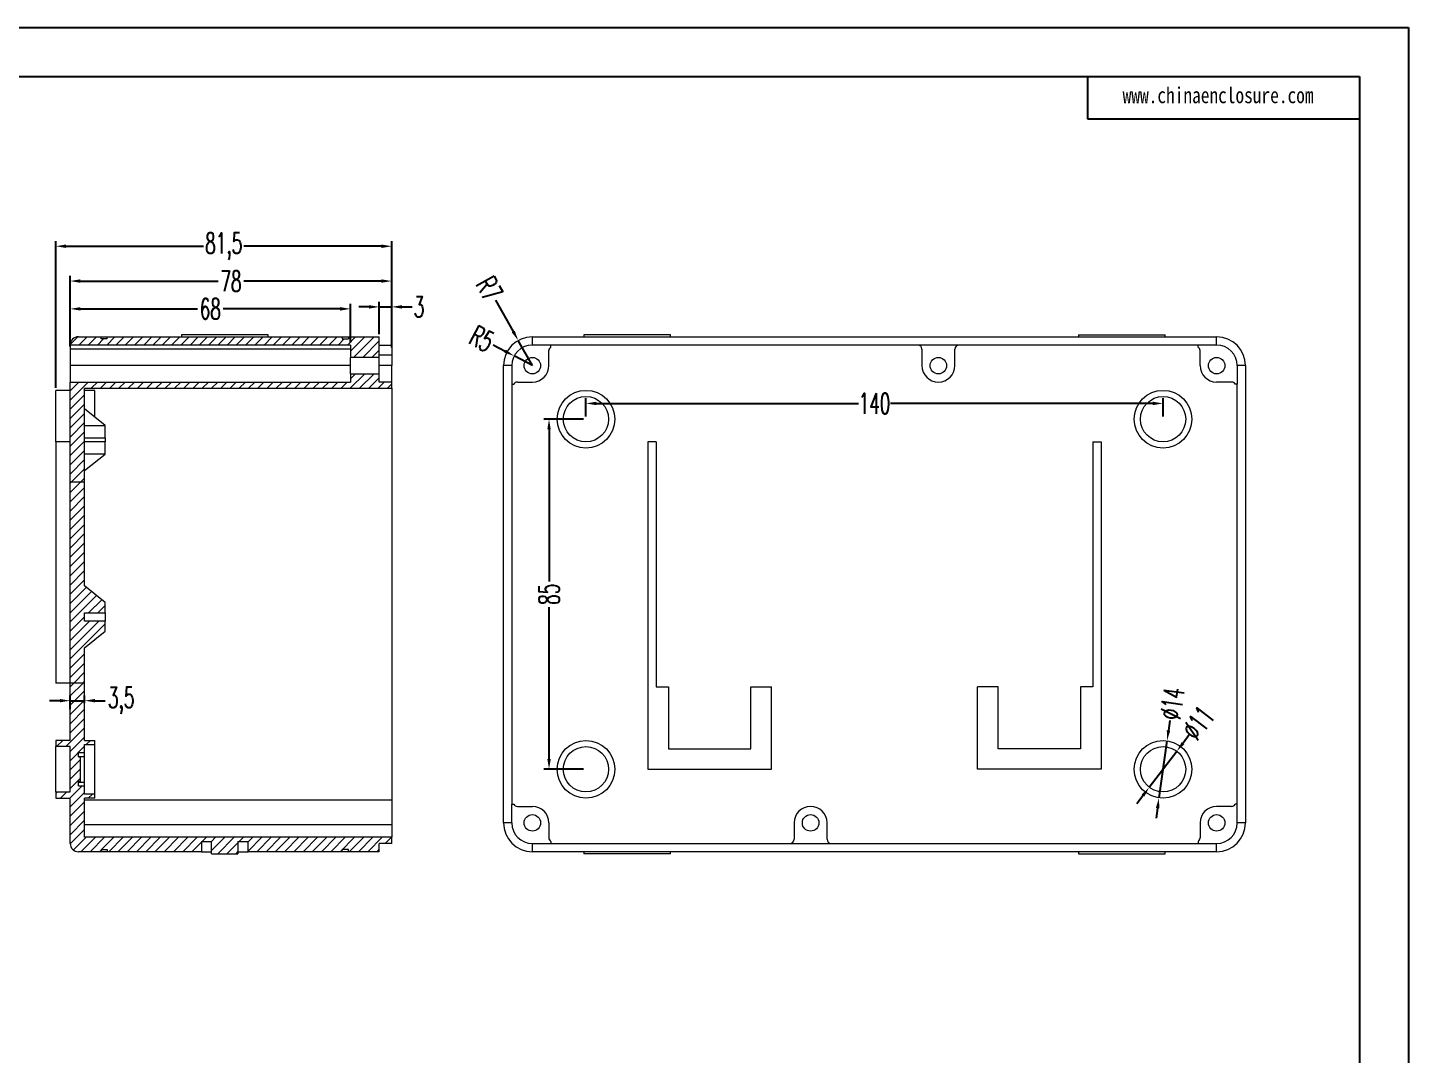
# Model space of a CAD drawing. Header units: inches. Extents: x 2647 to 4085, y 1129 to 1630.
# Drawn here: x 3749.6 to 4084.6, y 1380.7 to 1630 of the extents above; entities that cross this region are included whole.
import ezdxf

# ---------------------------------------------------------------- set-up
doc = ezdxf.new("R2010")
doc.units = ezdxf.units.IN
doc.header["$LTSCALE"] = 15
doc.layers.add('文字', color=81, linetype='Continuous')
doc.styles.add('SLDTEXTSTYLE2', font='TXT', dxfattribs={"width": 0.6, "bigfont": 'bigfont'})
doc.styles.add('宋体', font='', dxfattribs={"width": 0.8, "height": 3.5})
doc.styles.get('宋体').set_extended_font_data('SimSun')
doc.dimstyles.new('5', dxfattribs={"dimtxt": 5, "dimasz": 2.5, "dimexe": 1.25, "dimexo": 0.625, "dimtad": 0, "dimtxsty": 'SLDTEXTSTYLE2', "dimcen": 2.5, "dimclrd": 3, "dimclre": 3, "dimclrt": 256, "dimadec": 0, "dimazin": 0, "dimtfac": 1, "dimtmove": 0, "dimatfit": 3, "dimfxl": 1, "dimarcsym": 0})

# ---------------------------------------------------------------- blocks, each defined once
blk = doc.blocks.new('*D328')
at = {"color": 3, "lineweight": -2}
for p, q in [((3832.46, 1562.21), (3829.96, 1562.21)), ((3834.96, 1555.58), (3834.96, 1563.46)), ((3834.96, 1562.21), (3837.96, 1562.21)), ((3837.96, 1553.58), (3837.96, 1563.46)), ((3840.46, 1562.21), (3842.96, 1562.21))]:
    blk.add_line(p, q, dxfattribs=at)
at = {"color": 3}
for points in [[(3832.46, 1562.63), (3832.46, 1561.79), (3834.96, 1562.21)], [(3840.46, 1562.63), (3840.46, 1561.79), (3837.96, 1562.21)]]:
    blk.add_solid(points, dxfattribs=at)
at = {"layer": 'Defpoints', "color": 0}
for p in [(3834.96, 1562.21), (3834.96, 1554.95), (3837.96, 1552.95)]:
    blk.add_point(p, dxfattribs=at)
at = {"insert": (3844.59, 1562.21), "char_height": 5, "attachment_point": 5, "style": 'SLDTEXTSTYLE2'}
blk.add_mtext('3', dxfattribs=at)
blk = doc.blocks.new('*D329')
at = {"color": 3, "lineweight": -2}
for p, q in [((3759.96, 1552.58), (3759.96, 1569.73)), ((3762.46, 1568.48), (3795.84, 1568.48)), ((3835.46, 1568.48), (3802.09, 1568.48)), ((3837.96, 1553.58), (3837.96, 1569.73))]:
    blk.add_line(p, q, dxfattribs=at)
at = {"color": 3}
for points in [[(3762.46, 1568.9), (3762.46, 1568.06), (3759.96, 1568.48)], [(3835.46, 1568.9), (3835.46, 1568.06), (3837.96, 1568.48)]]:
    blk.add_solid(points, dxfattribs=at)
at = {"layer": 'Defpoints', "color": 0}
for p in [(3759.96, 1568.48), (3759.96, 1551.95), (3837.96, 1552.95)]:
    blk.add_point(p, dxfattribs=at)
at = {"insert": (3798.96, 1568.48), "char_height": 5, "attachment_point": 5, "style": 'SLDTEXTSTYLE2'}
blk.add_mtext('78', dxfattribs=at)
blk = doc.blocks.new('*D330')
at = {"color": 3, "lineweight": -2}
for p, q in [((3756.46, 1542.58), (3756.46, 1578.18)), ((3837.96, 1552.33), (3837.96, 1578.18)), ((3758.96, 1576.93), (3792.34, 1576.93)), ((3835.46, 1576.93), (3802.09, 1576.93))]:
    blk.add_line(p, q, dxfattribs=at)
at = {"color": 3}
for points in [[(3758.96, 1577.35), (3758.96, 1576.51), (3756.46, 1576.93)], [(3835.46, 1577.35), (3835.46, 1576.51), (3837.96, 1576.93)]]:
    blk.add_solid(points, dxfattribs=at)
at = {"layer": 'Defpoints', "color": 0}
for p in [(3837.96, 1576.93), (3837.96, 1551.7), (3756.46, 1541.95)]:
    blk.add_point(p, dxfattribs=at)
at = {"insert": (3797.21, 1576.93), "char_height": 5, "attachment_point": 5, "style": 'SLDTEXTSTYLE2'}
blk.add_mtext('81,5', dxfattribs=at)
blk = doc.blocks.new('*D331')
at = {"color": 3, "lineweight": -2}
for p, q in [((3759.96, 1553.58), (3759.96, 1562.98)), ((3762.46, 1561.73), (3790.84, 1561.73)), ((3825.46, 1561.73), (3797.09, 1561.73)), ((3827.96, 1553.58), (3827.96, 1562.98))]:
    blk.add_line(p, q, dxfattribs=at)
at = {"color": 3}
for points in [[(3762.46, 1562.15), (3762.46, 1561.31), (3759.96, 1561.73)], [(3825.46, 1562.15), (3825.46, 1561.31), (3827.96, 1561.73)]]:
    blk.add_solid(points, dxfattribs=at)
at = {"layer": 'Defpoints', "color": 0}
for p in [(3759.96, 1561.73), (3759.96, 1552.95), (3827.96, 1552.95)]:
    blk.add_point(p, dxfattribs=at)
at = {"insert": (3793.96, 1561.73), "char_height": 5, "attachment_point": 5, "style": 'SLDTEXTSTYLE2'}
blk.add_mtext('68', dxfattribs=at)
blk = doc.blocks.new('*D332')
at = {"color": 3, "lineweight": -2}
for p, q in [((3759.96, 1464.53), (3759.96, 1467.86)), ((3763.46, 1466.04), (3763.46, 1467.86)), ((3757.46, 1466.61), (3754.96, 1466.61)), ((3759.96, 1466.61), (3763.46, 1466.61)), ((3765.96, 1466.61), (3768.46, 1466.61))]:
    blk.add_line(p, q, dxfattribs=at)
at = {"color": 3}
for points in [[(3757.46, 1467.03), (3757.46, 1466.2), (3759.96, 1466.61)], [(3765.96, 1467.03), (3765.96, 1466.2), (3763.46, 1466.61)]]:
    blk.add_solid(points, dxfattribs=at)
at = {"layer": 'Defpoints', "color": 0}
for p in [(3759.96, 1463.91), (3763.46, 1466.61), (3763.46, 1465.42)]:
    blk.add_point(p, dxfattribs=at)
at = {"insert": (3772.34, 1466.61), "char_height": 5, "attachment_point": 5, "style": 'SLDTEXTSTYLE2'}
blk.add_mtext('3,5', dxfattribs=at)
blk = doc.blocks.new('*D342')
at = {"color": 3, "lineweight": -2}
for p, q in [((3885.09, 1535.58), (3885.09, 1540.02)), ((3887.59, 1538.77), (3951.21, 1538.77)), ((4022.59, 1538.77), (3958.96, 1538.77)), ((4025.09, 1535.58), (4025.09, 1540.02))]:
    blk.add_line(p, q, dxfattribs=at)
at = {"color": 3}
for points in [[(3887.59, 1539.19), (3887.59, 1538.35), (3885.09, 1538.77)], [(4022.59, 1539.19), (4022.59, 1538.35), (4025.09, 1538.77)]]:
    blk.add_solid(points, dxfattribs=at)
at = {"layer": 'Defpoints', "color": 0}
for p in [(4025.09, 1538.77), (3885.09, 1534.95), (4025.09, 1534.95)]:
    blk.add_point(p, dxfattribs=at)
at = {"insert": (3955.09, 1538.77), "char_height": 5, "attachment_point": 5, "style": 'SLDTEXTSTYLE2'}
blk.add_mtext('140', dxfattribs=at)
blk = doc.blocks.new('*D343')
at = {"color": 3, "lineweight": -2}
for p, q in [((3884.46, 1534.95), (3874.88, 1534.95)), ((3876.13, 1532.45), (3876.13, 1495.58)), ((3876.13, 1452.45), (3876.13, 1489.33)), ((3884.46, 1449.95), (3874.88, 1449.95))]:
    blk.add_line(p, q, dxfattribs=at)
at = {"color": 3}
for points in [[(3875.72, 1532.45), (3876.55, 1532.45), (3876.13, 1534.95)], [(3875.72, 1452.45), (3876.55, 1452.45), (3876.13, 1449.95)]]:
    blk.add_solid(points, dxfattribs=at)
at = {"layer": 'Defpoints', "color": 0}
for p in [(3876.13, 1534.95), (3885.09, 1534.95), (3885.09, 1449.95)]:
    blk.add_point(p, dxfattribs=at)
at = {"insert": (3876.13, 1492.45), "char_height": 5, "attachment_point": 5, "rotation": 90, "style": 'SLDTEXTSTYLE2'}
blk.add_mtext('85', dxfattribs=at)
blk = doc.blocks.new('*D344')
at = {"color": 3, "lineweight": -2}
for p, q in [((4026.76, 1461.83), (4026.41, 1459.36)), ((4024.11, 1443.02), (4026.06, 1456.88)), ((4023.76, 1440.54), (4023.42, 1438.07))]:
    blk.add_line(p, q, dxfattribs=at)
at = {"color": 3}
for points in [[(4026, 1459.42), (4026.82, 1459.3), (4026.06, 1456.88)], [(4023.35, 1440.6), (4024.18, 1440.48), (4024.11, 1443.02)]]:
    blk.add_solid(points, dxfattribs=at)
at = {"layer": 'Defpoints', "color": 0}
for p in [(4026.06, 1456.88), (4024.11, 1443.02)]:
    blk.add_point(p, dxfattribs=at)
at = {"insert": (4027.33, 1465.92), "char_height": 5, "attachment_point": 5, "rotation": 82.0019, "style": 'SLDTEXTSTYLE2'}
blk.add_mtext('∅14', dxfattribs=at)
blk = doc.blocks.new('*D345')
at = {"color": 3, "lineweight": -2}
for p, q in [((4031.46, 1458.3), (4029.94, 1456.31)), ((4021.75, 1445.58), (4028.42, 1454.32)), ((4020.23, 1443.59), (4018.72, 1441.6))]:
    blk.add_line(p, q, dxfattribs=at)
at = {"color": 3}
for points in [[(4029.61, 1456.56), (4030.27, 1456.06), (4028.42, 1454.32)], [(4019.9, 1443.84), (4020.56, 1443.34), (4021.75, 1445.58)]]:
    blk.add_solid(points, dxfattribs=at)
at = {"layer": 'Defpoints', "color": 0}
for p in [(4028.42, 1454.32), (4021.75, 1445.58)]:
    blk.add_point(p, dxfattribs=at)
at = {"insert": (4033.66, 1461.18), "char_height": 5, "attachment_point": 5, "rotation": 52.6511, "style": 'SLDTEXTSTYLE2'}
blk.add_mtext('∅11', dxfattribs=at)
blk = doc.blocks.new('*D346')
at = {"color": 3, "lineweight": -2}
for p, q in [((3863.18, 1563.85), (3867.44, 1556.24)), ((3872.09, 1547.95), (3868.67, 1554.06))]:
    blk.add_line(p, q, dxfattribs=at)
at = {"color": 3}
blk.add_solid([(3867.81, 1556.44), (3867.08, 1556.03), (3868.67, 1554.06)], dxfattribs=at)
at = {"layer": 'Defpoints', "color": 0}
for p in [(3868.67, 1554.06), (3872.09, 1547.95)]:
    blk.add_point(p, dxfattribs=at)
at = {"insert": (3861.65, 1566.57), "char_height": 5, "attachment_point": 5, "rotation": 299.2534, "style": 'SLDTEXTSTYLE2'}
blk.add_mtext('R7', dxfattribs=at)
blk = doc.blocks.new('*D347')
at = {"color": 3, "lineweight": -2}
for p, q in [((3862.58, 1552.99), (3865.46, 1551.47)), ((3872.09, 1547.95), (3867.67, 1550.29))]:
    blk.add_line(p, q, dxfattribs=at)
at = {"color": 3}
blk.add_solid([(3865.66, 1551.83), (3865.27, 1551.1), (3867.67, 1550.29)], dxfattribs=at)
at = {"layer": 'Defpoints', "color": 0}
for p in [(3867.67, 1550.29), (3872.09, 1547.95)]:
    blk.add_point(p, dxfattribs=at)
at = {"insert": (3859.82, 1554.46), "char_height": 5, "attachment_point": 5, "rotation": 332.0488, "style": 'SLDTEXTSTYLE2'}
blk.add_mtext('R5', dxfattribs=at)

msp = doc.modelspace()

# ---------------------------------------------------------------- hatches: boundary and pattern name
at = {"linetype": 'Continuous', "lineweight": 0}
h = msp.add_hatch(dxfattribs=at)
h.set_pattern_fill('ANSI31', color=4, scale=0.5, style=0)
edge = h.paths.add_edge_path(flags=0)
edge.add_line((3825.962, 1554.95), (3768.962, 1554.95))
edge.add_line((3768.962, 1554.95), (3768.962, 1554.45))
edge.add_line((3768.962, 1554.45), (3767.462, 1554.45))
edge.add_line((3767.462, 1554.45), (3767.462, 1554.95))
edge.add_line((3767.462, 1554.95), (3761.962, 1554.95))
edge.add_arc((3761.962, 1552.95), 2, 90, 180)
edge.add_line((3759.962, 1552.95), (3827.962, 1552.95))
edge.add_line((3827.962, 1552.95), (3827.962, 1549.95))
edge.add_line((3827.962, 1549.95), (3834.962, 1549.95))
edge.add_line((3834.962, 1549.95), (3834.962, 1554.95))
edge.add_line((3834.962, 1554.95), (3827.462, 1554.95))
edge.add_line((3827.462, 1554.95), (3827.462, 1554.45))
edge.add_line((3827.462, 1554.45), (3825.962, 1554.45))
edge.add_line((3825.962, 1554.45), (3825.962, 1554.95))
h = msp.add_hatch(dxfattribs=at)
h.set_pattern_fill('ANSI31', color=4, scale=0.5, style=0)
h.paths.add_polyline_path([(3759.962, 1519.668), (3763.462, 1519.668), (3763.462, 1542.45), (3837.962, 1542.45), (3837.962, 1543.95), (3834.962, 1543.95), (3834.962, 1545.95), (3827.962, 1545.95), (3827.962, 1543.95), (3759.962, 1543.95)], flags=0)
h = msp.add_hatch(dxfattribs=at)
h.set_pattern_fill('ANSI31', color=4, scale=0.5, style=0)
h.paths.add_polyline_path([(3759.962, 1519.668), (3759.962, 1470.87), (3763.462, 1470.87), (3763.462, 1479.45), (3768.462, 1483.45), (3768.462, 1485.95), (3763.462, 1485.95), (3763.462, 1487.95), (3768.462, 1487.95), (3768.462, 1490.45), (3763.462, 1494.45), (3763.462, 1519.668)], flags=0)
h = msp.add_hatch(dxfattribs=at)
h.set_pattern_fill('ANSI31', color=4, scale=0.5, style=0)
edge = h.paths.add_edge_path(flags=0)
edge.add_line((3759.962, 1470.87), (3759.962, 1456.95))
edge.add_line((3759.962, 1456.95), (3756.462, 1456.95))
edge.add_line((3756.462, 1456.95), (3756.462, 1455.45))
edge.add_line((3756.462, 1455.45), (3759.962, 1455.45))
edge.add_line((3759.962, 1455.45), (3759.962, 1444.45))
edge.add_line((3759.962, 1444.45), (3756.462, 1444.45))
edge.add_line((3756.462, 1444.45), (3756.462, 1442.95))
edge.add_line((3756.462, 1442.95), (3759.962, 1442.95))
edge.add_line((3759.962, 1442.95), (3759.962, 1431.95))
edge.add_arc((3761.962, 1431.95), 2, 180, 270)
edge.add_line((3761.962, 1429.95), (3767.462, 1429.95))
edge.add_line((3767.462, 1429.95), (3767.462, 1430.45))
edge.add_line((3767.462, 1430.45), (3768.962, 1430.45))
edge.add_line((3768.962, 1430.45), (3768.962, 1429.95))
edge.add_line((3768.962, 1429.95), (3791.784, 1429.95))
edge.add_line((3791.784, 1429.95), (3791.784, 1432.45))
edge.add_line((3791.784, 1432.45), (3794.261, 1432.45))
edge.add_line((3794.261, 1432.45), (3794.261, 1429.45))
edge.add_line((3794.261, 1429.45), (3800.664, 1429.45))
edge.add_line((3800.664, 1429.45), (3800.664, 1432.45))
edge.add_line((3800.664, 1432.45), (3803.141, 1432.45))
edge.add_line((3803.141, 1432.45), (3803.141, 1429.95))
edge.add_line((3803.141, 1429.95), (3825.962, 1429.95))
edge.add_line((3825.962, 1429.95), (3825.962, 1430.45))
edge.add_line((3825.962, 1430.45), (3827.462, 1430.45))
edge.add_line((3827.462, 1430.45), (3827.462, 1429.95))
edge.add_line((3827.462, 1429.95), (3834.962, 1429.95))
edge.add_line((3834.962, 1429.95), (3834.962, 1431.95))
edge.add_line((3834.962, 1431.95), (3837.962, 1431.95))
edge.add_line((3837.962, 1431.95), (3837.962, 1433.45))
edge.add_line((3837.962, 1433.45), (3763.462, 1433.45))
edge.add_line((3763.462, 1433.45), (3763.462, 1442.95))
edge.add_line((3763.462, 1442.95), (3765.962, 1442.95))
edge.add_line((3765.962, 1442.95), (3765.962, 1443.95))
edge.add_line((3765.962, 1443.95), (3763.462, 1443.95))
edge.add_line((3763.462, 1443.95), (3763.462, 1445.95))
edge.add_line((3763.462, 1445.95), (3761.962, 1445.95))
edge.add_line((3761.962, 1445.95), (3761.962, 1446.95))
edge.add_line((3761.962, 1446.95), (3762.462, 1446.95))
edge.add_line((3762.462, 1446.95), (3762.462, 1452.95))
edge.add_line((3762.462, 1452.95), (3761.962, 1452.95))
edge.add_line((3761.962, 1452.95), (3761.962, 1453.95))
edge.add_line((3761.962, 1453.95), (3763.462, 1453.95))
edge.add_line((3763.462, 1453.95), (3763.462, 1455.95))
edge.add_line((3763.462, 1455.95), (3765.962, 1455.95))
edge.add_line((3765.962, 1455.95), (3765.962, 1456.95))
edge.add_line((3765.962, 1456.95), (3763.462, 1456.95))
edge.add_line((3763.462, 1456.95), (3763.462, 1470.87))
edge.add_line((3763.462, 1470.87), (3759.962, 1470.87))

# ---------------------------------------------------------------- linework, layer by layer
for p, q in [((3379.522, 1630.011), (4084.608, 1630.011)), ((4084.608, 1630.011), (4084.608, 1131.465)), ((3397.767, 1618.14), (4072.738, 1618.14)), ((4006.793, 1618.14), (4006.793, 1607.837)), ((4072.738, 1618.14), (4072.738, 1143.335)), ((4006.793, 1607.837), (4072.738, 1607.837))]:
    msp.add_line(p, q)
at = {"color": 7, "linetype": 'Continuous', "lineweight": 15}
for p, q in [((3761.962, 1554.95), (3767.462, 1554.95)), ((3767.462, 1554.45), (3767.462, 1554.95)), ((3767.462, 1554.95), (3768.962, 1554.95)), ((3768.962, 1554.45), (3767.462, 1554.45)), ((3768.962, 1554.45), (3768.962, 1554.95)), ((3768.962, 1554.95), (3825.962, 1554.95)), ((3786.962, 1555.45), (3786.962, 1554.95)), ((3807.962, 1555.45), (3786.962, 1555.45)), ((3807.962, 1554.95), (3807.962, 1555.45)), ((3825.962, 1554.95), (3825.962, 1554.45)), ((3825.962, 1554.95), (3827.462, 1554.95)), ((3825.962, 1554.45), (3827.462, 1554.45)), ((3827.462, 1554.95), (3827.462, 1554.45)), ((3827.462, 1554.95), (3834.962, 1554.95)), ((3834.962, 1549.95), (3834.962, 1554.95)), ((3872.086, 1552.95), (3872.086, 1554.95)), ((3872.086, 1554.95), (4038.086, 1554.95)), ((3884.586, 1555.45), (3884.586, 1554.95)), ((3895.086, 1555.45), (3884.586, 1555.45)), ((3905.586, 1555.45), (3895.086, 1555.45)), ((3905.586, 1554.95), (3905.586, 1555.45)), ((4004.586, 1555.45), (4004.586, 1554.95)), ((4004.586, 1555.45), (4015.086, 1555.45)), ((4015.086, 1555.45), (4025.586, 1555.45)), ((4025.586, 1554.95), (4025.586, 1555.45)), ((4038.086, 1552.95), (4038.086, 1554.95)), ((3827.962, 1552.95), (3759.962, 1552.95)), ((3759.962, 1552.95), (3759.962, 1551.95)), ((3827.962, 1551.95), (3759.962, 1551.95)), ((3759.962, 1551.95), (3759.962, 1547.95)), ((3827.962, 1552.95), (3827.962, 1549.95)), ((3834.962, 1552.95), (3837.962, 1552.95)), ((3837.962, 1552.95), (3837.962, 1550.45)), ((3876.586, 1552.95), (3872.086, 1552.95)), ((3876.086, 1547.95), (3876.086, 1551.584)), ((3876.586, 1552.45), (3876.586, 1552.95)), ((3965.586, 1552.95), (3876.586, 1552.95)), ((3975.586, 1552.95), (3965.586, 1552.95)), ((3966.586, 1551.95), (3966.586, 1547.95)), ((3974.586, 1547.95), (3974.586, 1551.95)), ((4033.586, 1552.95), (3975.586, 1552.95)), ((4033.586, 1552.45), (4033.586, 1552.95)), ((4038.086, 1552.95), (4033.586, 1552.95)), ((4034.086, 1547.95), (4034.086, 1551.584)), ((3827.962, 1547.95), (3759.962, 1547.95)), ((3759.962, 1547.95), (3759.962, 1543.95)), ((3834.962, 1549.95), (3827.962, 1549.95)), ((3827.962, 1545.95), (3827.962, 1549.95)), ((3837.962, 1550.45), (3834.962, 1550.45)), ((3834.962, 1545.95), (3834.962, 1549.95)), ((3837.962, 1547.95), (3834.962, 1547.95)), ((3837.962, 1550.45), (3837.962, 1547.95)), ((3837.962, 1543.95), (3837.962, 1547.95)), ((3867.086, 1547.95), (3865.086, 1547.95)), ((3865.086, 1436.95), (3865.086, 1547.95)), ((3867.086, 1547.95), (3867.086, 1543.45)), ((4043.086, 1547.95), (4043.086, 1543.45)), ((4045.086, 1547.95), (4043.086, 1547.95)), ((4045.086, 1547.95), (4045.086, 1436.95)), ((3827.962, 1545.95), (3827.962, 1543.95)), ((3827.962, 1545.95), (3834.962, 1545.95)), ((3834.962, 1543.95), (3834.962, 1545.95)), ((3759.962, 1541.95), (3756.462, 1541.95)), ((3756.462, 1534.95), (3756.462, 1541.95)), ((3759.962, 1519.668), (3759.962, 1543.95)), ((3759.962, 1543.95), (3827.962, 1543.95)), ((3763.462, 1542.45), (3837.962, 1542.45)), ((3763.462, 1519.668), (3763.462, 1542.45)), ((3765.962, 1541.95), (3763.462, 1541.95)), ((3765.962, 1535.45), (3765.962, 1541.95)), ((3837.962, 1543.95), (3834.962, 1543.95)), ((3837.962, 1542.45), (3837.962, 1543.95)), ((3837.962, 1542.45), (3837.962, 1442.45)), ((3867.086, 1543.45), (3867.086, 1441.45)), ((3867.086, 1543.45), (3867.586, 1543.45)), ((3868.452, 1543.95), (3872.086, 1543.95)), ((4041.72, 1543.95), (4038.086, 1543.95)), ((4043.086, 1543.45), (4042.586, 1543.45)), ((4043.086, 1441.45), (4043.086, 1543.45)), ((3756.462, 1529.45), (3756.462, 1534.95)), ((3768.462, 1533.45), (3763.462, 1537.45)), ((3763.462, 1533.414), (3768.462, 1533.414)), ((3768.462, 1533.414), (3768.462, 1533.45)), ((3768.462, 1530.45), (3768.462, 1533.414)), ((3756.462, 1529.45), (3756.462, 1470.87)), ((3759.962, 1529.45), (3756.462, 1529.45)), ((3763.462, 1530.45), (3768.462, 1530.45)), ((3768.462, 1529.45), (3763.462, 1529.45)), ((3768.462, 1530.45), (3768.462, 1529.45)), ((3768.462, 1526.486), (3768.462, 1529.45)), ((3900.086, 1529.45), (3900.086, 1449.95)), ((3902.086, 1529.45), (3900.086, 1529.45)), ((3902.086, 1529.45), (3902.086, 1469.95)), ((4008.086, 1529.45), (4008.086, 1469.95)), ((4008.086, 1529.45), (4010.086, 1529.45)), ((4010.086, 1529.45), (4010.086, 1449.95)), ((3768.462, 1526.486), (3763.462, 1526.486)), ((3763.462, 1522.45), (3768.462, 1526.45)), ((3768.462, 1526.45), (3768.462, 1526.486)), ((3763.462, 1519.668), (3759.962, 1519.668)), ((3759.962, 1470.87), (3759.962, 1519.668)), ((3763.462, 1494.45), (3763.462, 1519.668)), ((3768.462, 1490.45), (3763.462, 1494.45)), ((3763.462, 1487.95), (3768.462, 1487.95)), ((3763.462, 1485.95), (3763.462, 1487.95)), ((3768.462, 1487.95), (3768.462, 1490.45)), ((3768.462, 1487.95), (3768.462, 1485.95)), ((3768.462, 1485.95), (3763.462, 1485.95)), ((3768.462, 1483.45), (3768.462, 1485.95)), ((3763.462, 1479.45), (3768.462, 1483.45)), ((3763.462, 1470.87), (3763.462, 1479.45)), ((3759.962, 1470.87), (3756.462, 1470.87)), ((3763.462, 1470.87), (3759.962, 1470.87)), ((3759.962, 1456.95), (3759.962, 1470.87)), ((3763.462, 1456.95), (3763.462, 1470.87)), ((3902.086, 1469.95), (3905.086, 1469.95)), ((3905.086, 1469.95), (3905.086, 1454.95)), ((3925.086, 1454.95), (3925.086, 1469.95)), ((3925.086, 1469.95), (3930.086, 1469.95)), ((3930.086, 1449.95), (3930.086, 1469.95)), ((3980.086, 1449.95), (3980.086, 1469.95)), ((3985.086, 1469.95), (3980.086, 1469.95)), ((3985.086, 1454.95), (3985.086, 1469.95)), ((4005.086, 1469.95), (4005.086, 1454.95)), ((4008.086, 1469.95), (4005.086, 1469.95)), ((3756.462, 1456.95), (3756.462, 1455.45)), ((3759.962, 1456.95), (3756.462, 1456.95)), ((3759.962, 1455.45), (3756.462, 1455.45)), ((3756.462, 1444.45), (3756.462, 1455.45)), ((3759.962, 1444.45), (3759.962, 1455.45)), ((3763.462, 1453.95), (3761.962, 1453.95)), ((3761.962, 1452.95), (3761.962, 1453.95)), ((3763.462, 1456.95), (3765.962, 1456.95)), ((3763.462, 1455.95), (3765.962, 1455.95)), ((3763.462, 1453.95), (3763.462, 1455.95)), ((3763.462, 1453.073), (3763.462, 1453.95)), ((3765.962, 1455.95), (3765.962, 1456.95)), ((3765.962, 1443.95), (3765.962, 1455.95)), ((3905.086, 1454.95), (3925.086, 1454.95)), ((4005.086, 1454.95), (3985.086, 1454.95)), ((3761.962, 1453.073), (3763.462, 1453.073)), ((3761.962, 1452.95), (3762.462, 1452.95)), ((3762.462, 1446.95), (3762.462, 1452.95)), ((3763.462, 1446.828), (3763.462, 1453.073)), ((3900.086, 1449.95), (3930.086, 1449.95)), ((4010.086, 1449.95), (3980.086, 1449.95)), ((3756.462, 1444.45), (3756.462, 1442.95)), ((3756.462, 1444.45), (3759.962, 1444.45)), ((3762.462, 1446.95), (3761.962, 1446.95)), ((3761.962, 1445.95), (3761.962, 1446.95)), ((3761.962, 1446.828), (3763.462, 1446.828)), ((3761.962, 1445.95), (3763.462, 1445.95)), ((3763.462, 1445.95), (3763.462, 1446.828)), ((3763.462, 1443.95), (3763.462, 1445.95)), ((3765.962, 1443.95), (3763.462, 1443.95)), ((3765.962, 1442.95), (3765.962, 1443.95)), ((3756.462, 1442.95), (3759.962, 1442.95)), ((3759.962, 1431.95), (3759.962, 1442.95)), ((3765.962, 1442.95), (3763.462, 1442.95)), ((3763.462, 1433.45), (3763.462, 1442.95)), ((3837.962, 1442.45), (3763.462, 1442.45)), ((3837.962, 1442.45), (3837.962, 1436.45)), ((3867.086, 1441.45), (3867.586, 1441.45)), ((3867.086, 1436.95), (3867.086, 1441.45)), ((3868.452, 1440.95), (3872.086, 1440.95)), ((4041.72, 1440.95), (4038.086, 1440.95)), ((4043.086, 1441.45), (4042.586, 1441.45)), ((4043.086, 1436.95), (4043.086, 1441.45)), ((3837.962, 1436.45), (3763.462, 1436.45)), ((3837.962, 1436.45), (3837.962, 1433.45)), ((3867.086, 1436.95), (3865.086, 1436.95)), ((3876.086, 1436.95), (3876.086, 1433.316)), ((3935.586, 1436.95), (3935.586, 1432.95)), ((3943.586, 1432.95), (3943.586, 1436.95)), ((4034.086, 1436.95), (4034.086, 1433.316)), ((4045.086, 1436.95), (4043.086, 1436.95)), ((3837.962, 1433.45), (3763.462, 1433.45)), ((3767.462, 1430.45), (3768.962, 1430.45)), ((3767.462, 1430.45), (3767.462, 1429.95)), ((3768.962, 1430.45), (3768.962, 1429.95)), ((3791.784, 1432.45), (3794.261, 1432.45)), ((3791.784, 1432.45), (3791.784, 1429.95)), ((3794.261, 1429.45), (3794.261, 1432.45)), ((3800.664, 1432.45), (3803.141, 1432.45)), ((3800.664, 1432.45), (3800.664, 1429.45)), ((3803.141, 1429.95), (3803.141, 1432.45)), ((3827.462, 1430.45), (3825.962, 1430.45)), ((3825.962, 1429.95), (3825.962, 1430.45)), ((3827.462, 1429.95), (3827.462, 1430.45)), ((3837.962, 1431.95), (3834.962, 1431.95)), ((3834.962, 1429.95), (3834.962, 1431.95)), ((3837.962, 1431.95), (3837.962, 1433.45)), ((3872.086, 1429.95), (3872.086, 1431.95)), ((3872.086, 1431.95), (3876.586, 1431.95)), ((3876.586, 1432.45), (3876.586, 1431.95)), ((3876.586, 1431.95), (3934.586, 1431.95)), ((3934.586, 1431.95), (3944.586, 1431.95)), ((3944.586, 1431.95), (4033.586, 1431.95)), ((4033.586, 1432.45), (4033.586, 1431.95)), ((4033.586, 1431.95), (4038.086, 1431.95)), ((4038.086, 1429.95), (4038.086, 1431.95)), ((3767.462, 1429.95), (3761.962, 1429.95)), ((3768.962, 1429.95), (3767.462, 1429.95)), ((3791.784, 1429.95), (3768.962, 1429.95)), ((3791.784, 1429.95), (3794.261, 1429.95)), ((3794.261, 1429.45), (3800.664, 1429.45)), ((3800.664, 1429.95), (3803.141, 1429.95)), ((3825.962, 1429.95), (3803.141, 1429.95)), ((3827.462, 1429.95), (3825.962, 1429.95)), ((3834.962, 1429.95), (3827.462, 1429.95)), ((4038.086, 1429.95), (3872.086, 1429.95)), ((3884.586, 1429.95), (3884.586, 1429.45)), ((3895.086, 1429.45), (3884.586, 1429.45)), ((3905.586, 1429.45), (3895.086, 1429.45)), ((3905.586, 1429.45), (3905.586, 1429.95)), ((4004.586, 1429.95), (4004.586, 1429.45)), ((4004.586, 1429.45), (4015.086, 1429.45)), ((4015.086, 1429.45), (4025.586, 1429.45)), ((4025.586, 1429.45), (4025.586, 1429.95))]:
    msp.add_line(p, q, dxfattribs=at)
for centre, radius in [((3872.086, 1547.95), 2), ((3970.586, 1547.95), 2), ((4038.086, 1547.95), 2), ((3885.086, 1534.95), 7), ((4025.086, 1534.95), 7), ((3885.086, 1534.95), 5.5), ((4025.086, 1534.95), 5.5), ((3885.086, 1449.95), 7), ((3885.086, 1449.95), 5.5), ((4025.086, 1449.95), 7), ((4025.086, 1449.95), 5.5), ((3872.086, 1436.95), 2), ((3939.586, 1436.95), 2), ((4038.086, 1436.95), 2)]:
    msp.add_circle(centre, radius, dxfattribs=at)
for centre, radius, start, end in [((3761.962, 1552.95), 2, 90, 180), ((3872.086, 1547.95), 7, 90, 180), ((4038.086, 1547.95), 7, 0, 90), ((3872.086, 1547.95), 5, 90, 180), ((3877.086, 1551.584), 1, 120, 180), ((3965.586, 1551.95), 1, 0, 90), ((3975.586, 1551.95), 1, 90, 180), ((4033.086, 1551.584), 1, 0, 60), ((4038.086, 1547.95), 5, 0, 90), ((3872.086, 1547.95), 4, 270, 0), ((3970.586, 1547.95), 4, 180, 0), ((4038.086, 1547.95), 4, 180, 270), ((3868.452, 1542.95), 1, 90, 150), ((4041.72, 1542.95), 1, 30, 90), ((3868.452, 1441.95), 1, 210, 270), ((3872.086, 1436.95), 4, 0, 90), ((3939.586, 1436.95), 4, 0, 180), ((4038.086, 1436.95), 4, 90, 180), ((4041.72, 1441.95), 1, 270, 330), ((3872.086, 1436.95), 7, 180, 270), ((3872.086, 1436.95), 5, 180, 270), ((4038.086, 1436.95), 7, 270, 0), ((4038.086, 1436.95), 5, 270, 0), ((3761.962, 1431.95), 2, 180, 270), ((3877.086, 1433.316), 1, 180, 240), ((3934.586, 1432.95), 1, 270, 0), ((3944.586, 1432.95), 1, 180, 270), ((4033.086, 1433.316), 1, 300, 0)]:
    msp.add_arc(centre, radius, start, end, dxfattribs=at)

# ---------------------------------------------------------------- texts
at = {"layer": '文字', "color": 0, "insert": (4015.288, 1615.531), "char_height": 3.86879, "width": 67.97086, "attachment_point": 1, "style": '宋体'}
msp.add_mtext('www.chinaenclosure.com', dxfattribs=at)

# ---------------------------------------------------------------- dimensions: what is measured, and where the dimension line sits
for base, p1, p2, picture, middle in [((3837.962, 1576.931), (3756.462, 1541.95), (3837.962, 1551.7), '*D330', (3797.212, 1576.931)), ((3759.962, 1568.481), (3837.962, 1552.95), (3759.962, 1551.95), '*D329', (3798.962, 1568.481)), ((4025.086, 1538.769), (3885.086, 1534.95), (4025.086, 1534.95), '*D342', (3955.086, 1538.769)), ((3763.462, 1466.613), (3759.962, 1463.91), (3763.462, 1465.417), '*D332', (3772.337, 1466.613))]:
    dim = msp.add_linear_dim(base=base, p1=p1, p2=p2, dimstyle='5')
    dim.commit()
    dim.dimension.update_dxf_attribs({"geometry": picture, "text_midpoint": middle})
for mpoint, picture, middle in [((3868.665, 1554.057), '*D346', (3861.655, 1566.574)), ((3867.669, 1550.294), '*D347', (3859.822, 1554.458))]:
    dim = msp.add_radius_dim(center=(3872.086, 1547.95), mpoint=mpoint, dimstyle='5')
    dim.commit()
    dim.dimension.update_dxf_attribs({"geometry": picture, "text_midpoint": middle, "dimtype": 164})
for base, p1, p2, picture, middle in [((3759.962, 1561.73), (3827.962, 1552.95), (3759.962, 1552.95), '*D331', (3793.962, 1561.73)), ((3834.962, 1562.21), (3837.962, 1552.95), (3834.962, 1554.95), '*D328', (3844.587, 1562.21))]:
    dim = msp.add_linear_dim(base=base, p1=p1, p2=p2, dimstyle='5')
    dim.commit()
    dim.dimension.update_dxf_attribs({"geometry": picture, "text_midpoint": middle, "dimtype": 160})
dim = msp.add_linear_dim(base=(3876.135, 1534.95), p1=(3885.086, 1449.95), p2=(3885.086, 1534.95), angle=90, dimstyle='5')
dim.commit()
dim.dimension.update_dxf_attribs({"geometry": '*D343', "text_midpoint": (3876.135, 1492.45)})
for p1, p2, picture, middle in [((4024.112, 1443.018), (4026.06, 1456.882), '*D344', (4027.33, 1465.918)), ((4021.749, 1445.578), (4028.423, 1454.322), '*D345', (4033.655, 1461.179))]:
    dim = msp.add_diameter_dim_2p(p1=p1, p2=p2, dimstyle='5')
    dim.commit()
    dim.dimension.update_dxf_attribs({"geometry": picture, "text_midpoint": middle})

doc.saveas('drawing.dxf')
